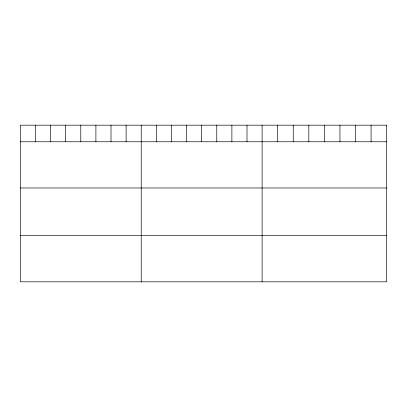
<?xml version="1.0" encoding="UTF-8"?>
<svg xmlns="http://www.w3.org/2000/svg" width="407" height="407" viewBox="0 0 407 407"><rect width="100%" height="100%" fill="white"/><g stroke="black" fill="none" stroke-linecap="round" stroke-linejoin="round"><path stroke-width="0.61" d="M20.35 141.758L386.65 141.758M20.35 187.978L386.65 187.978M20.35 235.602L386.65 235.602M371.082 125.183L371.082 141.758M355.514 125.183L355.514 141.758M339.947 125.183L339.947 141.758M324.379 125.183L324.379 141.758M308.811 125.183L308.811 141.758M293.243 125.183L293.243 141.758M277.676 125.183L277.676 141.758M262.108 125.183L262.108 281.817M246.998 125.183L246.998 141.758M231.888 125.183L231.888 141.758M216.778 125.183L216.778 141.758M201.668 125.183L201.668 141.758M186.559 125.183L186.559 141.758M171.449 125.183L171.449 141.758M156.339 125.183L156.339 141.758M141.229 125.183L141.229 281.817M126.119 125.183L126.119 141.758M111.009 125.183L111.009 141.758M95.899 125.183L95.899 141.758M80.79 125.183L80.79 141.758M65.68 125.183L65.68 141.758M50.57 125.183L50.57 141.758M35.46 125.183L35.46 141.758M386.65 125.183L20.35 125.183L20.35 281.817L386.65 281.817L386.65 125.183"/></g></svg>
